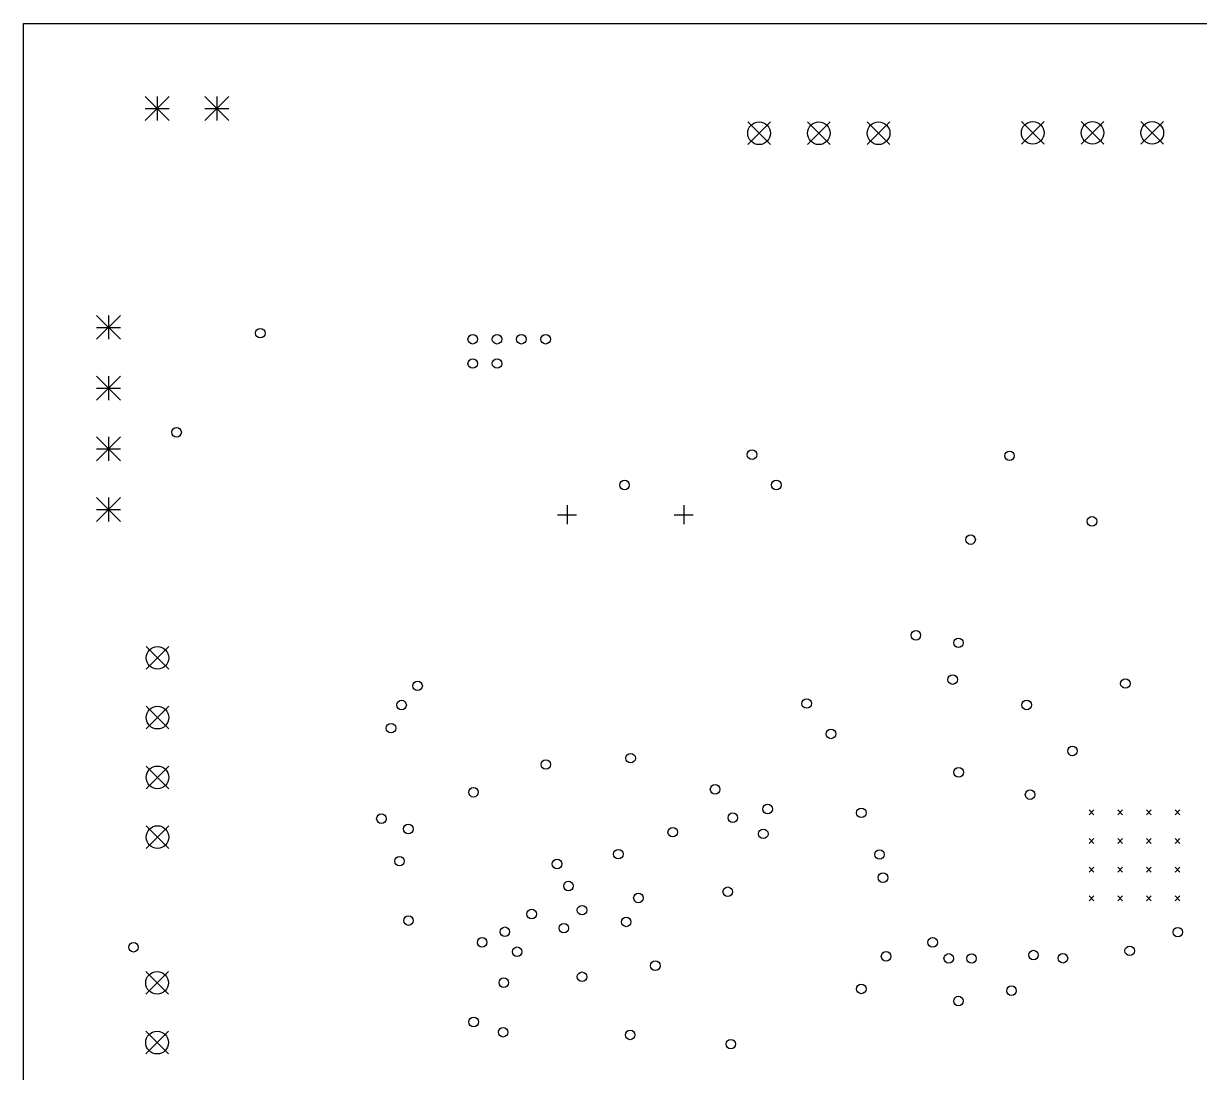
# Model space of a CAD drawing. Extents: x 136.8 to 233.4, y -152.4 to -63.8.
# Drawn here: x 138.94 to 188.14, y -107.64 to -63.75 of the extents above; entities that cross this region are included whole.
import ezdxf

# ---------------------------------------------------------------- set-up
doc = ezdxf.new("R2010")
doc.units = 0
doc.layers.add('BLACK', color=7, linetype='CONTINUOUS')

msp = doc.modelspace()

# ---------------------------------------------------------------- linework, layer by layer
at = {"layer": 'BLACK', "linetype": 'CONTINUOUS'}
for p, q in [((138.938, -63.754), (233.426, -63.754)), ((138.938, -122.936), (138.938, -63.754)), ((144.026, -66.81), (145.026, -67.81)), ((145.026, -66.81), (144.026, -67.81)), ((144.526, -66.81), (144.526, -67.81)), ((146.526, -66.81), (147.526, -67.81)), ((147.526, -66.81), (146.526, -67.81)), ((147.026, -66.81), (147.026, -67.81)), ((144.026, -67.31), (145.026, -67.31)), ((146.526, -67.31), (147.526, -67.31)), ((169.237, -67.868), (170.187, -68.818)), ((170.187, -67.868), (169.237, -68.818)), ((171.737, -67.868), (172.687, -68.818)), ((172.687, -67.868), (171.737, -68.818)), ((174.237, -67.868), (175.187, -68.818)), ((175.187, -67.868), (174.237, -68.818)), ((180.687, -67.851), (181.637, -68.801)), ((181.637, -67.851), (180.687, -68.801)), ((183.187, -67.851), (184.137, -68.801)), ((184.137, -67.851), (183.187, -68.801)), ((185.687, -67.851), (186.637, -68.801)), ((186.637, -67.851), (185.687, -68.801)), ((141.994, -75.964), (142.994, -76.964)), ((142.994, -75.964), (141.994, -76.964)), ((142.494, -75.964), (142.494, -76.964)), ((141.994, -76.464), (142.994, -76.464)), ((141.994, -78.504), (142.994, -79.504)), ((142.994, -78.504), (141.994, -79.504)), ((142.494, -78.504), (142.494, -79.504)), ((141.994, -79.004), (142.994, -79.004)), ((141.994, -81.044), (142.994, -82.044)), ((142.994, -81.044), (141.994, -82.044)), ((142.494, -81.044), (142.494, -82.044)), ((141.994, -81.544), (142.994, -81.544)), ((141.994, -83.584), (142.994, -84.584)), ((142.994, -83.584), (141.994, -84.584)), ((142.494, -83.584), (142.494, -84.584)), ((141.994, -84.084), (142.994, -84.084)), ((161.68, -83.902), (161.68, -84.702)), ((166.56, -83.902), (166.56, -84.702)), ((161.28, -84.302), (162.08, -84.302)), ((166.16, -84.302), (166.96, -84.302)), ((144.068, -89.815), (145.018, -90.765)), ((145.018, -89.815), (144.068, -90.765)), ((144.068, -92.315), (145.018, -93.265)), ((145.018, -92.315), (144.068, -93.265)), ((144.068, -94.815), (145.018, -95.765)), ((145.018, -94.815), (144.068, -95.765)), ((183.52, -96.652), (183.72, -96.852)), ((183.72, -96.652), (183.52, -96.852)), ((184.72, -96.652), (184.92, -96.852)), ((184.92, -96.652), (184.72, -96.852)), ((185.92, -96.652), (186.12, -96.852)), ((186.12, -96.652), (185.92, -96.852)), ((187.12, -96.652), (187.32, -96.852)), ((187.32, -96.652), (187.12, -96.852)), ((144.068, -97.315), (145.018, -98.265)), ((145.018, -97.315), (144.068, -98.265)), ((183.52, -97.852), (183.72, -98.052)), ((183.72, -97.852), (183.52, -98.052)), ((184.72, -97.852), (184.92, -98.052)), ((184.92, -97.852), (184.72, -98.052)), ((185.92, -97.852), (186.12, -98.052)), ((186.12, -97.852), (185.92, -98.052)), ((187.12, -97.852), (187.32, -98.052)), ((187.32, -97.852), (187.12, -98.052)), ((183.52, -99.052), (183.72, -99.252)), ((183.72, -99.052), (183.52, -99.252)), ((184.72, -99.052), (184.92, -99.252)), ((184.92, -99.052), (184.72, -99.252)), ((185.92, -99.052), (186.12, -99.252)), ((186.12, -99.052), (185.92, -99.252)), ((187.12, -99.052), (187.32, -99.252)), ((187.32, -99.052), (187.12, -99.252)), ((183.52, -100.252), (183.72, -100.452)), ((183.72, -100.252), (183.52, -100.452)), ((184.72, -100.252), (184.92, -100.452)), ((184.92, -100.252), (184.72, -100.452)), ((185.92, -100.252), (186.12, -100.452)), ((186.12, -100.252), (185.92, -100.452)), ((187.12, -100.252), (187.32, -100.452)), ((187.32, -100.252), (187.12, -100.452)), ((144.051, -103.411), (145.001, -104.361)), ((145.001, -103.411), (144.051, -104.361)), ((144.051, -105.911), (145.001, -106.861)), ((145.001, -105.911), (144.051, -106.861))]:
    msp.add_line(p, q, dxfattribs=at)
at = {"layer": 'BLACK'}
for centre, radius in [((169.712, -68.343), 0.475), ((172.212, -68.343), 0.475), ((174.712, -68.343), 0.475), ((181.162, -68.326), 0.475), ((183.662, -68.326), 0.475), ((186.162, -68.326), 0.475), ((148.844, -76.708), 0.2), ((157.734, -76.962), 0.2), ((158.75, -76.962), 0.2), ((159.766, -76.962), 0.2), ((160.782, -76.962), 0.2), ((157.734, -77.978), 0.2), ((158.75, -77.978), 0.2), ((145.3416, -80.8559), 0.2), ((169.418, -81.788), 0.2), ((180.192039, -81.837339), 0.2), ((164.084, -83.058), 0.2), ((170.434, -83.058), 0.2), ((183.642, -84.582), 0.2), ((178.562, -85.344), 0.2), ((176.273, -89.3466), 0.2), ((178.054, -89.662), 0.2), ((144.543, -90.29), 0.475), ((177.812, -91.1993), 0.2), ((155.4238, -91.4629), 0.2), ((185.039, -91.3647), 0.2), ((171.704, -92.202), 0.2), ((144.543, -92.79), 0.475), ((154.7552, -92.2653), 0.2), ((180.9069, -92.2601), 0.2), ((154.3137, -93.2326), 0.2), ((172.72, -93.472), 0.2), ((164.338, -94.488), 0.2), ((182.82452, -94.184687), 0.2), ((144.543, -95.29), 0.475), ((160.791305, -94.751305), 0.2), ((178.063, -95.0811), 0.2), ((157.7637, -95.9139), 0.2), ((167.8728, -95.7911), 0.2), ((181.0521, -96.012), 0.2), ((170.0694, -96.6137), 0.2), ((153.912, -97.020018), 0.2), ((168.6131, -96.9765), 0.2), ((173.99, -96.774), 0.2), ((144.543, -97.79), 0.475), ((155.0388, -97.4501), 0.2), ((166.101866, -97.5823), 0.2), ((169.8885, -97.6536), 0.2), ((163.824058, -98.504148), 0.2), ((174.7524, -98.5168), 0.2), ((154.6681, -98.7957), 0.2), ((161.2605, -98.9133), 0.2), ((174.8959, -99.4843), 0.2), ((161.737996, -99.837268), 0.2), ((168.402, -100.076), 0.2), ((164.66471, -100.334749), 0.2), ((160.196666, -101.008634), 0.2), ((162.306, -100.845989), 0.2), ((155.0451, -101.2821), 0.2), ((164.153205, -101.336898), 0.2), ((159.0774, -101.7485), 0.2), ((161.544, -101.6), 0.2), ((187.2317, -101.7653), 0.2), ((143.5393, -102.3971), 0.2), ((158.1254, -102.1934), 0.2), ((176.9746, -102.1935), 0.2), ((159.5922, -102.5866), 0.2), ((175.0263, -102.7788), 0.2), ((177.649, -102.8654), 0.2), ((178.6023, -102.8681), 0.2), ((181.193, -102.7251), 0.2), ((182.4245, -102.8568), 0.2), ((185.22, -102.5462), 0.2), ((165.374, -103.1677), 0.2), ((144.526, -103.886), 0.475), ((159.0316, -103.8797), 0.2), ((162.306, -103.632), 0.2), ((173.99, -104.14), 0.2), ((180.2745, -104.2145), 0.2), ((178.054, -104.648), 0.2), ((157.7725, -105.5237), 0.2), ((159.004, -105.9523), 0.2), ((144.526, -106.386), 0.475), ((164.3185, -106.0638), 0.2), ((168.5321, -106.4499), 0.2)]:
    msp.add_circle(centre, radius, dxfattribs=at)

doc.saveas('drawing.dxf')
